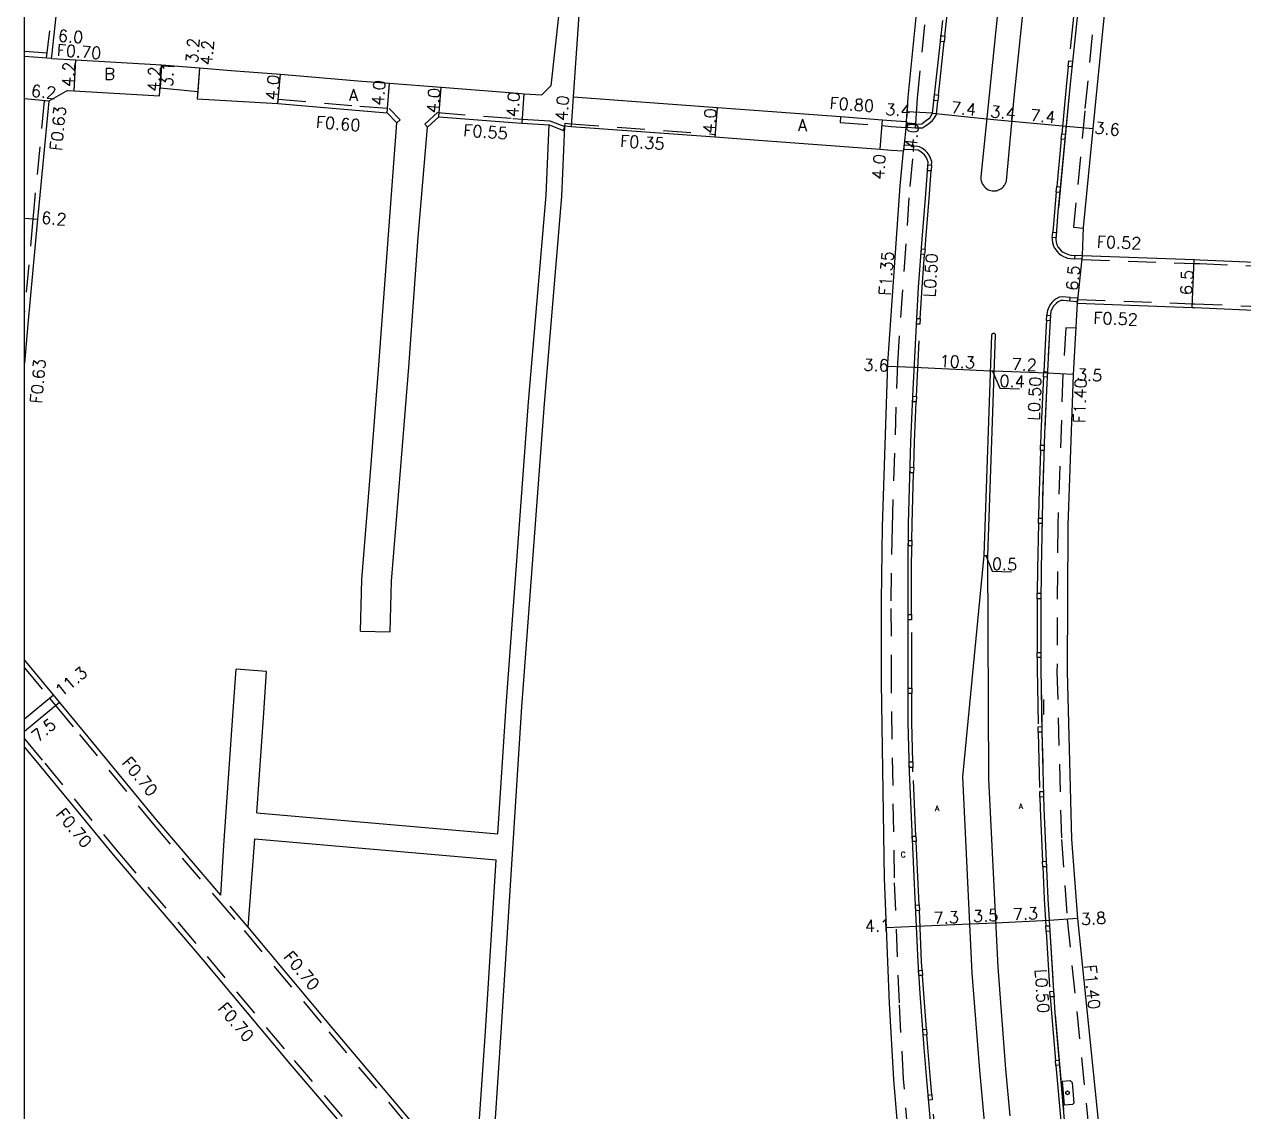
# Model space of a CAD drawing. Header units: metres. Extents: x -12000 to -11200, y -111600 to -111000.
# Drawn here: x -12000 to -11835, y -111433.3 to -111286.2 of the extents above; entities that cross this region are included whole.
import ezdxf

# ---------------------------------------------------------------- set-up
doc = ezdxf.new("R2010")
doc.units = ezdxf.units.M
doc.header["$LTSCALE"] = 2.5
doc.linetypes.add('22320', pattern=[2.5, 1.5, -1])
doc.linetypes.add('22330', pattern=[4, 3, -1])
doc.layers.get('0').update_dxf_attribs({"color": 152, "lineweight": 30})
for name, color, linetype in [('2101000', 175, 'Continuous'), ('2102000', 4, 'Continuous'), ('2102001', 191, 'Continuous'), ('2213000', 3, 'Continuous'), ('2226000', 10, 'Continuous'), ('2227000', 14, 'Continuous'), ('2232000', 120, '22320'), ('2233000', 171, '22330'), ('2235000', 4, 'Continuous'), ('2236100', 7, 'Continuous'), ('2239000', 3, 'Continuous'), ('6165200', 90, '61300'), ('9107000', 139, 'Continuous'), ('9201100', 215, 'Continuous'), ('9201500', 222, 'Continuous'), ('9201600', 215, 'Continuous'), ('9202100', 82, 'Continuous'), ('9203500', 155, 'Continuous'), ('999', 7, 'Continuous')]:
    doc.layers.add(name, color=color, linetype=linetype)
doc.styles.add('Dm_Anotation', font='txt.shx', dxfattribs={"bigfont": 'pscdm.shx'})
doc.linetypes.add('61300', pattern='A,2,-0.75,[1,dmdr.shx,S=0.15,R=0,X=0,Y=0],-0.75', length=3.5)

# ---------------------------------------------------------------- blocks, each defined once
blk = doc.blocks.new('223900')
blk.add_lwpolyline([(-0.22, -0.37), (-0.44, -0.3), (-0.47, -0.27), (-0.48, -0.24), (-0.44, 0.01), (-0.48, 0.23), (-0.47, 0.27), (-0.45, 0.29), (-0.21, 0.38), (-0.04, 0.53), (0, 0.54), (0.03, 0.53), (0.22, 0.37), (0.44, 0.3), (0.47, 0.27), (0.48, 0.24), (0.44, -0.01), (0.48, -0.23), (0.47, -0.27), (0.45, -0.29), (0.21, -0.38), (0.04, -0.53), (0, -0.54), (-0.03, -0.53)], close=True)

msp = doc.modelspace()

# ---------------------------------------------------------------- linework, layer by layer
at = {"layer": '2101000'}
for points in [[(-11880.64, -111299.38), (-11880.45, -111296.08), (-11878.5, -111276.65), (-11876.57, -111259.92), (-11873.54, -111230.03), (-11867.13, -111167.11)], [(-11839.73, -111166.83), (-11841.91, -111169.17), (-11843, -111179.33), (-11845.11, -111199.62), (-11847.12, -111218.81), (-11850.14, -111247.8), (-11852.98, -111275.34), (-11855.24, -111298.06), (-11856.74, -111313.73), (-11856.91, -111317.51)], [(-11996.34, -111290.86), (-11996.26, -111290.17), (-11995.47, -111283.02), (-11994.09, -111270.49), (-11992.7, -111258.25), (-11992.09, -111251.39), (-11991.51, -111247.1), (-11991.39, -111246.23)], [(-11996.34, -111290.86), (-11993.02, -111291.05), (-11981.47, -111291.7), (-11976.29, -111292.13), (-11972.03, -111292.47), (-11965.35, -111292.98), (-11954.34, -111293.91), (-11950.61, -111294.2), (-11943.6, -111294.74), (-11933.23, -111295.54), (-11932.38, -111295.61), (-11929.99, -111295.76)], [(-11994.18, -111295.19), (-11996.7, -111296.63)], [(-11994.18, -111295.19), (-11993.26, -111295.24), (-11981.7, -111295.9), (-11981.64, -111294.8), (-11976.55, -111295.32), (-11976.63, -111296.32), (-11965.69, -111296.96), (-11954.66, -111297.9), (-11950.92, -111298.19), (-11949.61, -111299.56)], [(-11996.7, -111296.63), (-11998.14, -111311.7), (-11998.21, -111312.57), (-11999.52, -111326.81), (-12000, -111332.08)], [(-11925.75, -111296.04), (-11906.23, -111297.48), (-11901.26, -111297.84), (-11889.57, -111298.71), (-11883.91, -111299.13), (-11882.73, -111299.22)], [(-11945.45, -111300.16), (-11943.91, -111298.73), (-11933.96, -111299.5), (-11932.64, -111299.6), (-11929, -111299.84)], [(-11926.86, -111299.97), (-11926.04, -111300.03), (-11906.53, -111301.46), (-11901.85, -111301.81), (-11884.21, -111303.12), (-11882.73, -111303.23)], [(-11882.73, -111299.22), (-11880.64, -111299.38)], [(-11886.05, -111507.35), (-11876.54, -111496.88), (-11877.08, -111489.61), (-11878, -111479.19), (-11880.71, -111449.11), (-11882.39, -111428.96), (-11882.96, -111418.68), (-11883.62, -111401.75), (-11884.02, -111375.28), (-11884.05, -111364.21), (-11883.9, -111354.21), (-11883.19, -111332.06), (-11881.5, -111308.07), (-11881.05, -111303.36)], [(-11882.73, -111303.23), (-11881.05, -111303.36)], [(-11856.91, -111317.51), (-11841.72, -111318.05), (-11840.96, -111318.08), (-11831.35, -111318.48), (-11810.03, -111319.37), (-11803.07, -111319.66)], [(-11857.58, -111323.97), (-11858.11, -111333.6), (-11858.82, -111354.01), (-11858.91, -111373.8), (-11858.32, -111396.45), (-11857.53, -111407.21), (-11854.31, -111438.53), (-11851.85, -111465.93), (-11850.07, -111486.09), (-11846.82, -111522.07), (-11845.91, -111536.33), (-11844.56, -111536.31), (-11844.35, -111550.57)], [(-11857.58, -111323.97), (-11841.99, -111324.54), (-11841.7, -111324.55), (-11831.62, -111324.97), (-11810.3, -111325.87), (-11803.31, -111326.16)], [(-11973.44, -111404.03), (-11982.15, -111393.82), (-11992.01, -111381.87), (-11995.27, -111377.93), (-11996.07, -111376.94), (-12000, -111372.2)], [(-11954.97, -111437.44), (-11964.06, -111426.87), (-11975.82, -111412.8), (-11987.9, -111398.65), (-11997.79, -111386.65), (-12000, -111383.97)], [(-11939.13, -111444.76), (-11943.35, -111439.74), (-11958.29, -111422.07), (-11969.73, -111408.38)]]:
    msp.add_lwpolyline(points, dxfattribs=at)
at = {"layer": '2102000'}
for points in [[(-11925.61, -111250.76), (-11926.34, -111263.53), (-11927.7, -111284.72), (-11928.79, -111294.53), (-11929.99, -111295.76)], [(-11922.89, -111250.92), (-11923.62, -111263.72), (-11924.98, -111284.96), (-11925.75, -111296.04)], [(-11954.53, -111368.32), (-11954.35, -111361.35), (-11953.09, -111345.74), (-11952.03, -111332.32), (-11950.76, -111314.71), (-11949.61, -111299.56)], [(-11950.5, -111368.42), (-11950.32, -111361.56), (-11949.07, -111346.06), (-11948, -111332.62), (-11946.73, -111315.01), (-11945.45, -111300.16)], [(-11937.14, -111447.15), (-11935.48, -111422.63), (-11932.69, -111378.58), (-11929.65, -111337.51), (-11927.28, -111309.5), (-11926.86, -111300.06), (-11926.86, -111299.97)], [(-11935.93, -111395.75), (-11934.83, -111378.43), (-11931.79, -111337.35), (-11929.42, -111309.36), (-11929, -111299.84)], [(-11973.44, -111404.03), (-11973.02, -111397.34), (-11971.75, -111379.11), (-11971.36, -111373.48)], [(-11968.56, -111392.88), (-11967.62, -111379.39), (-11967.23, -111373.76)], [(-11968.56, -111392.88), (-11935.93, -111395.75)], [(-11969.73, -111408.38), (-11968.89, -111397.63), (-11968.81, -111396.41)], [(-11968.81, -111396.41), (-11936.15, -111399.28)], [(-11939.13, -111444.76), (-11937.62, -111422.48), (-11936.15, -111399.28)]]:
    msp.add_lwpolyline(points, dxfattribs=at)
at = {"layer": '2102001'}
for points in [[(-11954.53, -111368.32), (-11950.5, -111368.42)], [(-11967.23, -111373.76), (-11971.36, -111373.48)]]:
    msp.add_lwpolyline(points, dxfattribs=at)
at = {"layer": '2213000'}
for points in [[(-11855.51, -111265.52), (-11858.57, -111294.72), (-11860.16, -111311.64), (-11860.45, -111315.32), (-11860.42, -111315.65), (-11860.31, -111316.04), (-11860.17, -111316.31), (-11859.92, -111316.65), (-11859.71, -111316.86), (-11859.45, -111317.04), (-11859.19, -111317.2), (-11858.98, -111317.29), (-11858.74, -111317.38), (-11858.43, -111317.44), (-11856.91, -111317.51), (-11856.91, -111317.51)], [(-11880.64, -111299.38), (-11880.66, -111299.59), (-11879.22, -111299.72), (-11878.58, -111299.7), (-11878.3, -111299.45), (-11877.94, -111299.2), (-11877.52, -111298.86), (-11877.32, -111298.58), (-11877.13, -111298.26), (-11875.76, -111285.71)], [(-11876.55, -111444.29), (-11877.9, -111429.02), (-11878.27, -111424.7), (-11878.8, -111417.36), (-11879.09, -111413.1), (-11879.62, -111401.57), (-11880.27, -111387.37), (-11880.41, -111380.67), (-11880.45, -111359.88), (-11880.37, -111353.78), (-11880.07, -111342.72), (-11879.78, -111336.54), (-11879.28, -111326.01), (-11879.02, -111321.79), (-11878.52, -111315.28), (-11878.09, -111309.75), (-11877.72, -111304.87), (-11877.86, -111304.52), (-11878.01, -111304.2), (-11878.24, -111303.9), (-11878.43, -111303.69), (-11878.65, -111303.52), (-11878.84, -111303.4), (-11879.09, -111303.27), (-11879.09, -111303.27), (-11879.71, -111303.22)], [(-11857.58, -111323.97), (-11857.56, -111323.75), (-11858.54, -111323.68), (-11859.44, -111323.57), (-11859.79, -111323.61), (-11860.14, -111323.78), (-11860.36, -111323.94), (-11860.56, -111324.13), (-11860.76, -111324.37), (-11860.95, -111324.69), (-11861.11, -111325.07), (-11861.16, -111325.48), (-11861.32, -111327.87), (-11861.73, -111335.7), (-11861.97, -111341.59), (-11862.27, -111350.76), (-11862.42, -111359.88), (-11862.5, -111364.71), (-11862.46, -111373.37), (-11862.34, -111381.99), (-11862.07, -111392.26), (-11861.54, -111404.52), (-11860.57, -111419.96), (-11858.9, -111439.13)]]:
    msp.add_lwpolyline(points, dxfattribs=at)
at = {"layer": '2226000'}
for points in [[(-11866.56, -111267.05), (-11870.59, -111306.85), (-11870.6, -111306.98), (-11870.59, -111307.21), (-11870.55, -111307.42), (-11870.47, -111307.68), (-11870.38, -111307.87), (-11870.26, -111308.05), (-11870.12, -111308.22), (-11869.96, -111308.37), (-11869.77, -111308.5), (-11869.59, -111308.6), (-11869.43, -111308.67), (-11869.23, -111308.73), (-11869.07, -111308.76), (-11868.96, -111308.77), (-11868.86, -111308.77), (-11868.75, -111308.77), (-11868.65, -111308.76), (-11868.54, -111308.74), (-11868.43, -111308.72), (-11868.31, -111308.69), (-11868.19, -111308.64), (-11868.07, -111308.59), (-11867.97, -111308.54), (-11867.88, -111308.48), (-11867.77, -111308.4), (-11867.69, -111308.34), (-11867.59, -111308.24), (-11867.52, -111308.17), (-11867.43, -111308.05), (-11867.36, -111307.95), (-11867.3, -111307.85), (-11867.25, -111307.75), (-11867.2, -111307.64), (-11867.16, -111307.53), (-11867.14, -111307.45), (-11867.12, -111307.38), (-11866.11, -111296.14), (-11864.4, -111280.02)], [(-11869.42, -111442.11), (-11870.73, -111427.73), (-11871.75, -111414.6), (-11873.03, -111388.05), (-11870.16, -111358.1), (-11869.09, -111328.25), (-11869.09, -111328.22), (-11869.09, -111328.18), (-11869.07, -111328.14), (-11869.05, -111328.11), (-11869.02, -111328.07), (-11868.99, -111328.04), (-11868.95, -111328.03), (-11868.92, -111328.02), (-11868.88, -111328.01), (-11868.84, -111328.01), (-11868.8, -111328.02), (-11868.78, -111328.03), (-11868.75, -111328.05), (-11868.73, -111328.06), (-11868.72, -111328.08), (-11868.7, -111328.1), (-11868.69, -111328.12), (-11868.68, -111328.14), (-11868.67, -111328.17), (-11868.66, -111328.19), (-11868.65, -111328.22), (-11868.65, -111328.24), (-11868.65, -111328.26), (-11869.7, -111358.15), (-11869.56, -111388.31), (-11868.3, -111413.78), (-11867.26, -111427.6), (-11866.69, -111433.91)]]:
    msp.add_lwpolyline(points, dxfattribs=at)
at = {"layer": '2227000'}
for points in [[(-11858.57, -111294.72), (-11860.11, -111311.04)], [(-11878.09, -111309.75), (-11877.72, -111304.87)], [(-11879.02, -111321.79), (-11878.52, -111315.28)], [(-11879.78, -111336.54), (-11879.28, -111326.01)], [(-11861.32, -111327.87), (-11861.49, -111331.06)], [(-11861.73, -111335.7), (-11861.94, -111340.99)], [(-11880.37, -111353.78), (-11880.07, -111342.72)], [(-11862.11, -111345.79), (-11862.26, -111350.19)], [(-11862.31, -111353.02), (-11862.34, -111355)], [(-11880.41, -111380.67), (-11880.45, -111359.88)], [(-11862.42, -111359.87), (-11862.42, -111359.88), (-11862.45, -111361.75)], [(-11862.5, -111364.71), (-11862.49, -111366.63)], [(-11862.48, -111369.71), (-11862.47, -111371.51)], [(-11862.41, -111377), (-11862.34, -111381.99), (-11862.23, -111386.21)], [(-11879.09, -111413.1), (-11879.62, -111401.57), (-11880.27, -111387.37)], [(-11862.07, -111392.26), (-11861.81, -111398.44)], [(-11861.54, -111404.52), (-11860.86, -111415.35)], [(-11878.27, -111424.7), (-11878.8, -111417.36)], [(-11860.54, -111420.22), (-11859.43, -111433.03)], [(-11876.55, -111444.29), (-11877.9, -111429.02)]]:
    msp.add_lwpolyline(points, dxfattribs=at)
at = {"layer": '2232000'}
for points in [[(-11879.4, -111299.7), (-11879.17, -111296.23), (-11877.22, -111276.79), (-11875.29, -111260.05), (-11872.26, -111230.15), (-11865.55, -111166.86), (-11867.13, -111167.11)], [(-11841.92, -111169.23), (-11843.22, -111169.09), (-11844.31, -111179.19), (-11846.41, -111199.48), (-11848.42, -111218.67), (-11851.44, -111247.66), (-11854.28, -111275.21), (-11856.54, -111297.93), (-11858.05, -111313.67), (-11856.75, -111313.8)], [(-11996.99, -111290.82), (-11994.73, -111270.42), (-11993.35, -111258.19), (-11992.74, -111251.32), (-11992.16, -111247.04), (-11992.05, -111246.23)], [(-11996.91, -111290.12), (-12000, -111289.89)], [(-11996.34, -111290.86), (-12000, -111290.59)], [(-11997.33, -111296.57), (-11998.77, -111311.64), (-11998.84, -111312.52), (-12000, -111325.17)], [(-11996.7, -111296.63), (-11997.33, -111296.57)], [(-11965.69, -111296.96), (-11965.64, -111296.36)], [(-11965.64, -111296.36), (-11954.61, -111297.3), (-11950.64, -111297.6), (-11949.17, -111299.14)], [(-11945.82, -111299.75), (-11944.11, -111298.16), (-11933.92, -111298.95), (-11932.6, -111299.05), (-11928.89, -111299.29), (-11926.86, -111300.06)], [(-11949.61, -111299.56), (-11949.17, -111299.14)], [(-11945.45, -111300.16), (-11945.82, -111299.75)], [(-11929, -111299.84), (-11927.05, -111300.58)], [(-11927.05, -111300.58), (-11926.86, -111300.06)], [(-11926.86, -111299.97), (-11926.84, -111299.62)], [(-11926.84, -111299.62), (-11926.02, -111299.68), (-11906.5, -111301.12)], [(-11889.57, -111298.71), (-11889.63, -111299.51), (-11883.97, -111299.93), (-11882.73, -111300.03)], [(-11882.73, -111300.03), (-11880.7, -111300.18)], [(-11880.7, -111300.18), (-11880.64, -111299.38)], [(-11906.53, -111301.46), (-11906.5, -111301.12)], [(-11876.54, -111496.88), (-11876.45, -111498.15), (-11875.12, -111498.05), (-11875.21, -111496.78), (-11875.75, -111489.51), (-11876.68, -111479.06), (-11879.38, -111448.99), (-11881.06, -111428.87), (-11881.62, -111418.62), (-11882.29, -111401.7), (-11882.69, -111375.27), (-11882.72, -111364.22), (-11882.57, -111354.24), (-11881.85, -111332.13), (-11880.17, -111308.17), (-11879.72, -111303.44), (-11879.68, -111302.62), (-11881.01, -111302.58), (-11881.05, -111303.36)], [(-11856.93, -111318.03), (-11856.93, -111318)], [(-11856.93, -111318.03), (-11841.74, -111318.57), (-11840.98, -111318.6), (-11831.37, -111319), (-11810.05, -111319.89), (-11803.1, -111320.18)], [(-11857.58, -111323.97), (-11857.52, -111323.45)], [(-11857.52, -111323.45), (-11841.97, -111324.02), (-11841.68, -111324.03), (-11831.6, -111324.46), (-11810.27, -111325.35), (-11803.08, -111325.65)], [(-11857.71, -111327.32), (-11859.09, -111327.28), (-11859.49, -111333.53), (-11860.2, -111353.99), (-11860.3, -111373.81), (-11859.7, -111396.52), (-11858.91, -111407.33), (-11855.69, -111438.66), (-11853.23, -111466.05), (-11851.45, -111486.21), (-11848.2, -111522.18), (-11847.3, -111536.36)], [(-12000, -111373.3), (-11996.61, -111377.39), (-11995.81, -111378.37), (-11992.55, -111382.31), (-11982.69, -111394.27), (-11973.97, -111404.49), (-11970.27, -111408.83), (-11958.83, -111422.52), (-11943.89, -111440.19), (-11939.45, -111445.46), (-11937.46, -111447.85), (-11924.7, -111463), (-11901.08, -111491.06), (-11891.38, -111502.59), (-11886.73, -111507.64), (-11886.56, -111507.82)], [(-12000, -111382.87), (-11997.25, -111386.2), (-11987.36, -111398.2), (-11975.29, -111412.34), (-11963.52, -111426.42), (-11954.58, -111436.83), (-11951.34, -111440.75), (-11948.59, -111444.07), (-11942.71, -111451.09), (-11929.35, -111466.94), (-11905.72, -111495.03), (-11901.81, -111499.86), (-11897.13, -111505.27)], [(-11969.73, -111408.38), (-11973.44, -111404.03)]]:
    msp.add_lwpolyline(points, dxfattribs=at)
at = {"layer": '2233000'}
for points in [[(-11875.46, -111287.81), (-11875.23, -111285.77), (-11874.55, -111279.09), (-11873.65, -111270.48)], [(-11857.74, -111282.07), (-11858.69, -111291.18)], [(-11876.33, -111295.79), (-11875.54, -111288.59)], [(-11858.77, -111291.94), (-11859.06, -111294.67), (-11859.66, -111301.04)], [(-11879.45, -111300.23), (-11879.24, -111300.25), (-11878.5, -111300.23), (-11878.08, -111299.94), (-11877.63, -111299.63), (-11877.12, -111299.23), (-11876.87, -111298.86), (-11876.62, -111298.43), (-11876.42, -111296.59)], [(-11859.73, -111301.78), (-11860.33, -111308.18)], [(-11877.27, -111305.28), (-11877.23, -111304.79), (-11877.42, -111304.32), (-11877.6, -111303.94), (-11877.87, -111303.59), (-11878.1, -111303.34), (-11878.37, -111303.12), (-11878.6, -111302.98), (-11878.91, -111302.82), (-11879.13, -111302.76), (-11879.13, -111302.76), (-11879.68, -111302.72)], [(-11878.14, -111316.66), (-11878.04, -111315.32), (-11877.61, -111309.79), (-11877.32, -111306.06)], [(-11860.4, -111308.94), (-11860.65, -111311.6), (-11860.87, -111314.36)], [(-11860.93, -111315.08), (-11860.94, -111315.32), (-11860.9, -111315.74), (-11860.77, -111316.22), (-11860.59, -111316.57), (-11860.29, -111316.97), (-11860.03, -111317.24), (-11859.72, -111317.45), (-11859.42, -111317.64), (-11859.17, -111317.75), (-11858.86, -111317.86), (-11858.48, -111317.93), (-11857.86, -111317.96)], [(-11878.8, -111326.03), (-11878.54, -111321.82), (-11878.2, -111317.37)], [(-11858.51, -111323.18), (-11858.51, -111323.18), (-11859.56, -111323.09), (-11859.98, -111323.15), (-11860.39, -111323.35), (-11860.68, -111323.56), (-11860.93, -111323.8), (-11861.17, -111324.09), (-11861.4, -111324.47), (-11861.59, -111324.94), (-11861.66, -111325.43), (-11861.67, -111325.59)], [(-11861.72, -111326.31), (-11861.82, -111327.84), (-11862.09, -111333.19)], [(-11879.3, -111336.56), (-11878.83, -111326.79)], [(-11862.13, -111333.92), (-11862.22, -111335.68), (-11862.47, -111341.57), (-11862.52, -111343.15)], [(-11879.68, -111346.18), (-11879.58, -111342.73), (-11879.33, -111337.31)], [(-11862.54, -111343.88), (-11862.77, -111350.75), (-11862.81, -111353.02)], [(-11879.92, -111356.05), (-11879.89, -111353.8), (-11879.7, -111346.92)], [(-11862.82, -111353.75), (-11862.92, -111359.88), (-11862.97, -111363.18)], [(-11879.96, -111366.08), (-11879.97, -111359.88), (-11879.93, -111356.79)], [(-11862.98, -111363.94), (-11862.99, -111364.7), (-11862.97, -111371.2)], [(-11879.94, -111376.02), (-11879.96, -111366.78)], [(-11862.96, -111371.88), (-11862.96, -111373.37), (-11862.85, -111381.25)], [(-11879.81, -111386.01), (-11879.93, -111380.66), (-11879.93, -111376.76)], [(-11862.84, -111381.99), (-11862.63, -111390.03)], [(-11879.38, -111396.04), (-11879.78, -111387.36), (-11879.79, -111386.77)], [(-11862.61, -111390.77), (-11862.57, -111392.28), (-11862.26, -111399.47)], [(-11878.96, -111405.36), (-11879.13, -111401.55), (-11879.35, -111396.78)], [(-11862.23, -111400.22), (-11862.04, -111404.54), (-11861.81, -111408.21)], [(-11878.53, -111414.19), (-11878.61, -111413.07), (-11878.92, -111406.13)], [(-11861.76, -111408.95), (-11861.25, -111417.08)], [(-11877.97, -111422.19), (-11878.32, -111417.33), (-11878.49, -111414.9)], [(-11861.2, -111417.81), (-11861.06, -111419.99), (-11860.5, -111426.42)], [(-11877.24, -111431.03), (-11877.42, -111428.98), (-11877.79, -111424.67), (-11877.91, -111422.94)], [(-11860.45, -111427.1), (-11859.73, -111435.31)], [(-11876.34, -111441.12), (-11877.17, -111431.73)]]:
    msp.add_lwpolyline(points, dxfattribs=at)
at = {"layer": '2235000'}
for points in [[(-11875.99, -111287.76), (-11875.46, -111287.81), (-11875.54, -111288.59), (-11876.07, -111288.53)], [(-11858.28, -111291.99), (-11858.77, -111291.94), (-11858.69, -111291.18), (-11858.21, -111291.23)], [(-11876.86, -111295.73), (-11876.33, -111295.79), (-11876.42, -111296.59), (-11876.95, -111296.53)], [(-11880.5, -111299.6), (-11880.55, -111300.13), (-11879.45, -111300.23), (-11879.4, -111299.7)], [(-11859.24, -111301.82), (-11859.73, -111301.78), (-11859.66, -111301.04), (-11859.17, -111301.09)], [(-11877.75, -111305.25), (-11877.27, -111305.28), (-11877.32, -111306.06), (-11877.81, -111306.03)], [(-11859.91, -111308.99), (-11860.4, -111308.94), (-11860.33, -111308.18), (-11859.84, -111308.22)], [(-11860.44, -111315.12), (-11860.93, -111315.08), (-11860.87, -111314.36), (-11860.38, -111314.4)], [(-11878.63, -111316.62), (-11878.14, -111316.66), (-11878.2, -111317.37), (-11878.68, -111317.33)], [(-11856.91, -111317.51), (-11856.93, -111318), (-11857.86, -111317.96), (-11857.84, -111317.47)], [(-11858.54, -111323.68), (-11858.51, -111323.18), (-11857.53, -111323.25), (-11857.56, -111323.75)], [(-11879.28, -111326.01), (-11878.8, -111326.03), (-11878.83, -111326.79), (-11879.32, -111326.77)], [(-11861.22, -111326.34), (-11861.72, -111326.31), (-11861.67, -111325.59), (-11861.17, -111325.63)], [(-11861.63, -111333.94), (-11862.13, -111333.92), (-11862.09, -111333.19), (-11861.6, -111333.22)], [(-11879.78, -111336.54), (-11879.3, -111336.56), (-11879.33, -111337.31), (-11879.81, -111337.28)], [(-11862.05, -111343.9), (-11862.54, -111343.88), (-11862.52, -111343.15), (-11862.02, -111343.17)], [(-11880.16, -111346.16), (-11879.68, -111346.18), (-11879.7, -111346.92), (-11880.18, -111346.9)], [(-11862.32, -111353.76), (-11862.82, -111353.75), (-11862.81, -111353.02), (-11862.31, -111353.02)], [(-11880.4, -111356.04), (-11879.92, -111356.05), (-11879.93, -111356.79), (-11880.41, -111356.78)], [(-11862.48, -111363.95), (-11862.98, -111363.94), (-11862.97, -111363.18), (-11862.47, -111363.19)], [(-11880.44, -111366.08), (-11879.96, -111366.08), (-11879.96, -111366.78), (-11880.44, -111366.78)], [(-11862.47, -111371.88), (-11862.96, -111371.88), (-11862.97, -111371.2), (-11862.47, -111371.2)], [(-11880.42, -111376.02), (-11879.94, -111376.02), (-11879.93, -111376.76), (-11880.42, -111376.76)], [(-11862.34, -111381.99), (-11862.84, -111381.99), (-11862.85, -111381.25), (-11862.35, -111381.24)], [(-11880.3, -111386.02), (-11879.81, -111386.01), (-11879.79, -111386.77), (-11880.28, -111386.78)], [(-11862.11, -111390.76), (-11862.61, -111390.77), (-11862.63, -111390.03), (-11862.13, -111390.02)], [(-11879.87, -111396.06), (-11879.38, -111396.04), (-11879.35, -111396.78), (-11879.83, -111396.8)], [(-11861.73, -111400.2), (-11862.23, -111400.22), (-11862.26, -111399.47), (-11861.76, -111399.44)], [(-11879.44, -111405.38), (-11878.96, -111405.36), (-11878.92, -111406.13), (-11879.41, -111406.15)], [(-11861.26, -111408.92), (-11861.76, -111408.95), (-11861.81, -111408.21), (-11861.31, -111408.18)], [(-11879.02, -111414.23), (-11878.53, -111414.19), (-11878.49, -111414.9), (-11878.97, -111414.93)], [(-11860.7, -111417.78), (-11861.2, -111417.81), (-11861.25, -111417.08), (-11860.75, -111417.04)], [(-11878.45, -111422.23), (-11877.97, -111422.19), (-11877.91, -111422.94), (-11878.4, -111422.98)], [(-11859.95, -111427.06), (-11860.45, -111427.1), (-11860.5, -111426.42), (-11860.01, -111426.38)], [(-11877.72, -111431.08), (-11877.24, -111431.03), (-11877.17, -111431.73), (-11877.66, -111431.78)]]:
    msp.add_lwpolyline(points, close=True, dxfattribs=at)
at = {"layer": '2236100'}
msp.add_lwpolyline([(-11859.54, -111429.22), (-11858.5, -111429.13), (-11858.26, -111429.37), (-11858.02, -111432.16), (-11858.22, -111432.36), (-11859.26, -111432.45)], close=True, dxfattribs=at)
at = {"layer": '6165200'}
msp.add_lwpolyline([(-11862.14, -111377.58), (-11862.11, -111379.6)], dxfattribs=at)
at = {"layer": '9107000'}
for points in [[(-11855.51, -111265.52), (-11858.57, -111294.72), (-11860.16, -111311.64), (-11860.45, -111315.32), (-11860.42, -111315.65), (-11860.31, -111316.04), (-11860.17, -111316.31), (-11859.92, -111316.65), (-11859.71, -111316.86), (-11859.45, -111317.04), (-11859.19, -111317.2), (-11858.98, -111317.29), (-11858.74, -111317.38), (-11858.43, -111317.44), (-11856.91, -111317.51), (-11856.91, -111317.51)], [(-11880.64, -111299.38), (-11880.66, -111299.59), (-11879.22, -111299.72), (-11878.58, -111299.7), (-11878.3, -111299.45), (-11877.94, -111299.2), (-11877.52, -111298.86), (-11877.32, -111298.58), (-11877.13, -111298.26), (-11875.76, -111285.71)], [(-11876.55, -111444.29), (-11877.9, -111429.02), (-11878.27, -111424.7), (-11878.8, -111417.36), (-11879.09, -111413.1), (-11879.62, -111401.57), (-11880.27, -111387.37), (-11880.41, -111380.67), (-11880.45, -111359.88), (-11880.37, -111353.78), (-11880.07, -111342.72), (-11879.78, -111336.54), (-11879.28, -111326.01), (-11879.02, -111321.79), (-11878.52, -111315.28), (-11878.09, -111309.75), (-11877.72, -111304.87), (-11877.86, -111304.52), (-11878.01, -111304.2), (-11878.24, -111303.9), (-11878.43, -111303.69), (-11878.65, -111303.52), (-11878.84, -111303.4), (-11879.09, -111303.27), (-11879.09, -111303.27), (-11879.71, -111303.22), (-11881.04, -111303.17), (-11881.05, -111303.36)], [(-11857.58, -111323.97), (-11857.56, -111323.75), (-11858.54, -111323.68), (-11859.44, -111323.57), (-11859.79, -111323.61), (-11860.14, -111323.78), (-11860.36, -111323.94), (-11860.56, -111324.13), (-11860.76, -111324.37), (-11860.95, -111324.69), (-11861.11, -111325.07), (-11861.16, -111325.48), (-11861.32, -111327.87), (-11861.73, -111335.7), (-11861.97, -111341.59), (-11862.27, -111350.76), (-11862.42, -111359.88), (-11862.5, -111364.71), (-11862.46, -111373.37), (-11862.34, -111381.99), (-11862.07, -111392.26), (-11861.54, -111404.52), (-11860.57, -111419.96), (-11858.9, -111439.13)]]:
    msp.add_lwpolyline(points, dxfattribs=at)
at = {"layer": '9201100'}
for points in [[(-11996.34, -111290.86), (-12000, -111290.59)], [(-11993.26, -111295.24), (-11993.02, -111291.05)], [(-11981.7, -111295.9), (-11981.47, -111291.7)], [(-11981.47, -111291.7), (-11981.64, -111294.8)], [(-11976.29, -111292.13), (-11976.63, -111296.32)], [(-11976.29, -111292.13), (-11976.55, -111295.32)], [(-11965.69, -111296.96), (-11965.35, -111292.98)], [(-11950.92, -111298.19), (-11950.61, -111294.2)], [(-11943.91, -111298.73), (-11943.6, -111294.74)], [(-11996.7, -111296.63), (-12000, -111296.31)], [(-11932.64, -111299.6), (-11932.38, -111295.61)], [(-11925.75, -111296.04), (-11926.04, -111300.03)], [(-11906.53, -111301.46), (-11906.23, -111297.48)], [(-11877.13, -111298.26), (-11880.56, -111298.05)], [(-11877.13, -111298.26), (-11869.8, -111299)], [(-11884.21, -111303.12), (-11883.91, -111299.13)], [(-11880.64, -111299.38), (-11881.05, -111303.36)], [(-11869.8, -111299), (-11866.4, -111299.31)], [(-11866.4, -111299.31), (-11859.07, -111300)], [(-11859.07, -111300), (-11855.46, -111300.34)], [(-12000, -111312.43), (-11998.21, -111312.57)], [(-11856.91, -111317.51), (-11857.58, -111323.97)], [(-11841.99, -111324.54), (-11841.72, -111318.05)], [(-11879.6, -111332.66), (-11883.2, -111332.54)], [(-11869.27, -111333.15), (-11879.6, -111332.66)], [(-11868.82, -111333.17), (-11869.27, -111333.15)], [(-11861.61, -111333.42), (-11868.82, -111333.17)], [(-11858.11, -111333.6), (-11861.61, -111333.42)], [(-11870.16, -111358.1), (-11869.7, -111358.11)], [(-12000, -111380.19), (-11996.07, -111376.94)], [(-12000, -111381.84), (-11995.27, -111377.93)], [(-11861.36, -111407.45), (-11868.6, -111407.81)], [(-11857.53, -111407.21), (-11861.36, -111407.45)], [(-11879.31, -111408.3), (-11883.36, -111408.46)], [(-11872.07, -111407.98), (-11879.31, -111408.3)], [(-11868.6, -111407.81), (-11872.07, -111407.98)]]:
    msp.add_lwpolyline(points, dxfattribs=at)
at = {"layer": '9201600'}
for points in [[(-11869.04, -111333.16), (-11868.04, -111335.45), (-11865.39, -111335.54)], [(-11869.93, -111358.11), (-11869.06, -111360.2), (-11866.46, -111360.29)]]:
    msp.add_lwpolyline(points, dxfattribs=at)
at = {"layer": '999'}
msp.add_lwpolyline([(-12000, -111000), (-11200, -111000), (-11200, -111600), (-12000, -111600)], close=True, dxfattribs=at)

# ---------------------------------------------------------------- block references
at = {"layer": '2239000', "xscale": 0.5, "yscale": 0.5, "zscale": 0.5}
msp.add_blockref('223900', (-11858.88, -111430.79, 40.05), dxfattribs=at)

# ---------------------------------------------------------------- texts
at = {"layer": '9201500', "style": 'Dm_Anotation'}
for s, rotation, p in [('6.0', 355.7799, (-11995.51, -111288.54)), ('3.2', 85.4007, (-11976.56, -111291.54)), ('4.2', 85.4007, (-11974.61, -111291.83)), ('4.2', 86.7724, (-11993.33, -111294.74)), ('3.1', 86.7724, (-11979.94, -111294.74)), ('4.2', 86.7724, (-11981.77, -111295.39)), ('4.0', 85.1532, (-11965.76, -111296.55)), ('6.2', 354.6083, (-11999.16, -111295.99)), ('4.0', 85.5822, (-11951.41, -111297.26)), ('4.0', 85.5822, (-11943.98, -111298.32)), ('4.0', 86.2093, (-11933.18, -111298.83)), ('4.0', 85.8006, (-11926.56, -111299.33)), ('3.4', 356.5593, (-11883.57, -111298.5)), ('7.4', 354.212, (-11874.72, -111298.25)), ('4.0', 85.7978, (-11906.6, -111301.06)), ('3.4', 354.8864, (-11869.37, -111298.79)), ('7.4', 354.6153, (-11863.99, -111299.28)), ('4.0', 84.1663, (-11879.32, -111303.08)), ('3.6', 354.5251, (-11855.28, -111300.99)), ('4.0', 85.7374, (-11883.72, -111307.27)), ('6.2', 355.2895, (-11997.78, -111313.15)), ('6.5', 84.1141, (-11857.51, -111322.32)), ('6.5', 87.6079, (-11842.02, -111322.89)), ('3.6', 358.1464, (-11886.51, -111333.08)), ('10.3', 357.281, (-11876.22, -111332.57)), ('7.2', 357.9857, (-11866.47, -111333)), ('3.5', 357.0359, (-11857.63, -111334.38)), ('0.4', 357.9536, (-11868.11, -111335.25)), ('0.5', 357.9857, (-11869.13, -111359.99)), ('11.3', 39.6082, (-11995.01, -111377.27)), ('7.5', 39.6134, (-11998.2, -111383.41)), ('7.3', 2.8273, (-11866.25, -111407.44)), ('4.1', 2.252, (-11886.26, -111409.03)), ('7.3', 2.5926, (-11876.97, -111407.95)), ('3.5', 2.7598, (-11871.63, -111407.7)), ('3.8', 3.6228, (-11857.02, -111408.1))]:
    msp.add_text(s, height=1.6, rotation=rotation, dxfattribs=at).set_placement(p)
at = {"layer": '9202100', "style": 'Dm_Anotation'}
for s, height, p in [('B', 1.6, (-11989.19, -111293.74)), ('A', 1.6, (-11956.08, -111296.6)), ('A', 1.6, (-11895.33, -111300.66)), ('A', 0.75, (-11876.8, -111392.67, 40.3)), ('A', 0.75, (-11865.46, -111392.38, 40.3)), ('C', 0.75, (-11881.45, -111398.92, 40.24))]:
    msp.add_text(s, height=height, dxfattribs=at).set_placement(p)
at = {"layer": '9203500', "style": 'Dm_Anotation'}
for s, rotation, p in [('F0.70', 355.78, (-11995.67, -111290.49)), ('F0.80', 355.7366, (-11891.12, -111297.65)), ('F0.63', 84.5502, (-11994.93, -111303.37)), ('F0.60', 355.1543, (-11960.62, -111300.21)), ('F0.55', 355.5806, (-11940.68, -111301.34)), ('F0.35', 355.7988, (-11919.46, -111302.78)), ('F0.52', 357.9533, (-11854.94, -111316.44)), ('F1.35', 85.9824, (-11882.8, -111322.98)), ('L0.50', 86.5345, (-11876.77, -111323.21)), ('F0.52', 357.9001, (-11855.41, -111326.74)), ('F0.63', 85.2992, (-11997.61, -111337.57)), ('L0.50', 87.6402, (-11862.65, -111339.87)), ('F1.40', 88.0084, (-11856.49, -111340.18)), ('F0.70', 309.4983, (-11986.91, -111386.18)), ('F0.70', 309.4976, (-11995.81, -111393.14)), ('F0.70', 309.8973, (-11965.02, -111412.46)), ('F1.40', 275.8832, (-11856.63, -111413.55)), ('L0.50', 273.6228, (-11863.29, -111414.09)), ('F0.70', 309.8964, (-11973.92, -111419.42))]:
    msp.add_text(s, height=1.6, rotation=rotation, dxfattribs=at).set_placement(p)

doc.saveas('drawing.dxf')
